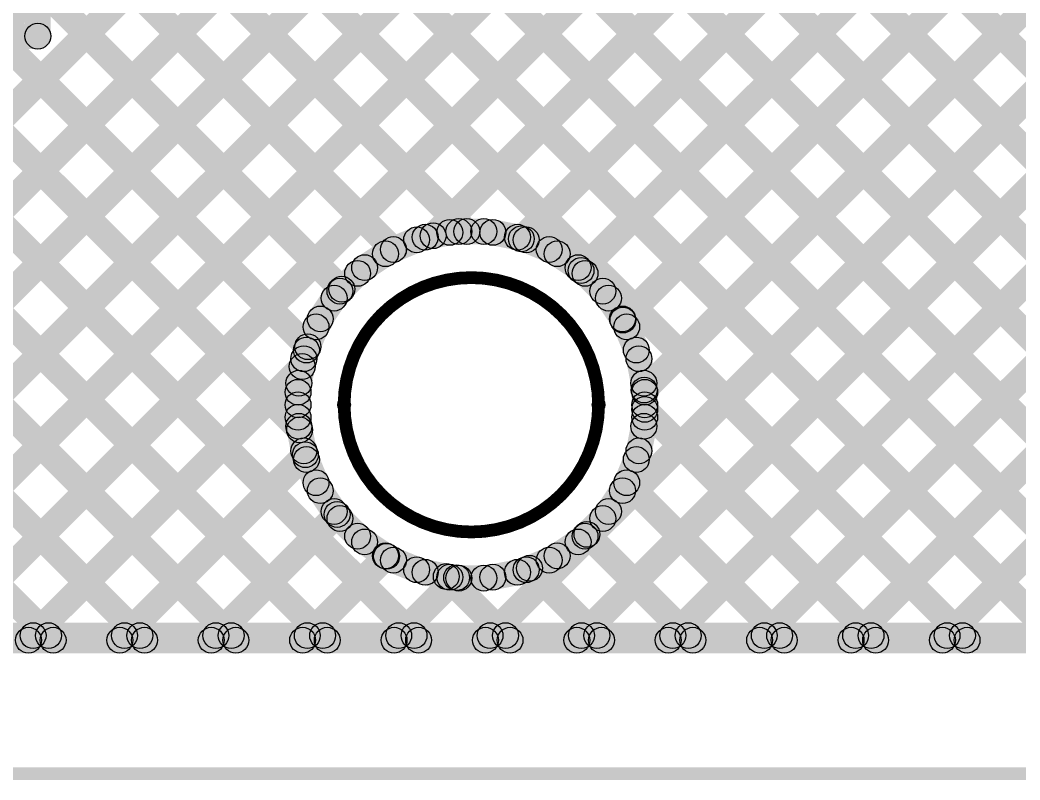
# Model space of a CAD drawing. Header units: millimetres. Extents: x 0 to 5.55, y 0 to 1.02.
# Drawn here: x 3.4825 to 3.7919, y -0.0033 to 0.232 of the extents above; entities that cross this region are included whole.
import ezdxf

# ---------------------------------------------------------------- set-up
doc = ezdxf.new("R2010")
doc.units = ezdxf.units.MM
doc.header["$MEASUREMENT"] = 0
for name, color, linetype in [('BottomLayer', 5, 'Continuous'), ('Mechanical2', 216, 'Continuous'), ('MultiLayer', 9, 'Continuous'), ('TopLayer', 1, 'Continuous')]:
    doc.layers.add(name, color=color, linetype=linetype)

msp = doc.modelspace()

# ---------------------------------------------------------------- hatches: boundary and pattern name
at = {"layer": 'BottomLayer'}
for points in [[(3.31966, 0.0386), (3.314, 0.04426), (3.51407, 0.24433), (3.51972, 0.23867)], [(3.34794, 0.0386), (3.34228, 0.04426), (3.54235, 0.24433), (3.54801, 0.23867)], [(3.37622, 0.0386), (3.37057, 0.04426), (3.57063, 0.24433), (3.57629, 0.23867)], [(3.40451, 0.0386), (3.39885, 0.04426), (3.59892, 0.24433), (3.60458, 0.23867)], [(3.43279, 0.0386), (3.42714, 0.04426), (3.6272, 0.24433), (3.63286, 0.23867)], [(3.46108, 0.0386), (3.45542, 0.04426), (3.65549, 0.24433), (3.66114, 0.23867)], [(3.492, 0.227), (3.484, 0.227), (3.484, 0.2415), (3.492, 0.2415)], [(3.48638, 0.23867), (3.49203, 0.24433), (3.58489, 0.15147), (3.57923, 0.14582)], [(3.51466, 0.23867), (3.52032, 0.24433), (3.60087, 0.16378), (3.59521, 0.15812)], [(3.54295, 0.23867), (3.5486, 0.24433), (3.62358, 0.16936), (3.61792, 0.1637)], [(3.57123, 0.23867), (3.57689, 0.24433), (3.77696, 0.04426), (3.7713, 0.0386)], [(3.59952, 0.23867), (3.60517, 0.24433), (3.80524, 0.04426), (3.79958, 0.0386)], [(3.61315, 0.1624), (3.6075, 0.16805), (3.68377, 0.24433), (3.68943, 0.23867)], [(3.63078, 0.0386), (3.62513, 0.04426), (3.82519, 0.24433), (3.83085, 0.23867)], [(3.6278, 0.23867), (3.63346, 0.24433), (3.83352, 0.04426), (3.82787, 0.0386)], [(3.64046, 0.16142), (3.6348, 0.16707), (3.71206, 0.24433), (3.71771, 0.23867)], [(3.65892, 0.1516), (3.65327, 0.15726), (3.74034, 0.24433), (3.746, 0.23867)], [(3.65907, 0.0386), (3.65341, 0.04426), (3.85348, 0.24433), (3.85913, 0.23867)], [(3.65608, 0.23867), (3.66174, 0.24433), (3.86181, 0.04426), (3.85615, 0.0386)], [(3.67189, 0.13628), (3.66624, 0.14194), (3.76862, 0.24433), (3.77428, 0.23867)], [(3.6785, 0.11461), (3.67284, 0.12026), (3.79691, 0.24433), (3.80257, 0.23867)], [(3.68735, 0.0386), (3.68169, 0.04426), (3.88176, 0.24433), (3.88742, 0.23867)], [(3.68437, 0.23867), (3.69003, 0.24433), (3.89009, 0.04426), (3.88444, 0.0386)], [(3.71564, 0.0386), (3.70998, 0.04426), (3.91005, 0.24433), (3.9157, 0.23867)], [(3.71265, 0.23867), (3.71831, 0.24433), (3.91838, 0.04426), (3.91272, 0.0386)], [(3.74392, 0.0386), (3.73826, 0.04426), (3.93833, 0.24433), (3.94399, 0.23867)], [(3.74094, 0.23867), (3.74659, 0.24433), (3.94666, 0.04426), (3.941, 0.0386)], [(3.7722, 0.0386), (3.76655, 0.04426), (3.96661, 0.24433), (3.97227, 0.23867)], [(3.76922, 0.23867), (3.77488, 0.24433), (3.97495, 0.04426), (3.96929, 0.0386)], [(3.41642, 0.22378), (3.42208, 0.22943), (3.60725, 0.04426), (3.60159, 0.0386)], [(3.41925, 0.223), (3.41925, 0.231), (3.488, 0.231), (3.488, 0.223)], [(3.44431, 0.22417), (3.44997, 0.22983), (3.57184, 0.10796), (3.56618, 0.1023)], [(3.47259, 0.22417), (3.47825, 0.22983), (3.57438, 0.1337), (3.56872, 0.12804)], [(3.41488, 0.19703), (3.42054, 0.20269), (3.57897, 0.04426), (3.57331, 0.0386)], [(3.40255, 0.18108), (3.40821, 0.18673), (3.55068, 0.04426), (3.54502, 0.0386)], [(3.38841, 0.16693), (3.39407, 0.17259), (3.5224, 0.04426), (3.51674, 0.0386)], [(3.61829, 0.16253), (3.61829, 0.17053), (3.62604, 0.17053), (3.62604, 0.16253)], [(3.59958, 0.15726), (3.59652, 0.16466), (3.60369, 0.16762), (3.60675, 0.16023)], [(3.60867, 0.16082), (3.60711, 0.16866), (3.61472, 0.17018), (3.61628, 0.16233)], [(3.62805, 0.16233), (3.62961, 0.17018), (3.63721, 0.16866), (3.63565, 0.16082)], [(3.63758, 0.16023), (3.64064, 0.16762), (3.64781, 0.16466), (3.64474, 0.15726)], [(3.59136, 0.15201), (3.58691, 0.15866), (3.59336, 0.16297), (3.59781, 0.15632)], [(3.64652, 0.15632), (3.65096, 0.16297), (3.65741, 0.15866), (3.65297, 0.15201)], [(3.37427, 0.15279), (3.37992, 0.15845), (3.49411, 0.04426), (3.48846, 0.0386)], [(3.58432, 0.14525), (3.57866, 0.1509), (3.58414, 0.15639), (3.5898, 0.15073)], [(3.65452, 0.15073), (3.66018, 0.15639), (3.66567, 0.1509), (3.66001, 0.14525)], [(3.57873, 0.13724), (3.57208, 0.14168), (3.57639, 0.14813), (3.58304, 0.14369)], [(3.66129, 0.14369), (3.66794, 0.14813), (3.67225, 0.14168), (3.6656, 0.13724)], [(3.57481, 0.1283), (3.56742, 0.13136), (3.57039, 0.13853), (3.57778, 0.13546)], [(3.66654, 0.13546), (3.67394, 0.13853), (3.6769, 0.13136), (3.66951, 0.1283)], [(3.48936, 0.0386), (3.4837, 0.04426), (3.56699, 0.12755), (3.57265, 0.12189)], [(3.57272, 0.11877), (3.56487, 0.12033), (3.56638, 0.12793), (3.57423, 0.12637)], [(3.6701, 0.12637), (3.67794, 0.12793), (3.67946, 0.12033), (3.67161, 0.11877)], [(3.57252, 0.11288), (3.56452, 0.11288), (3.56452, 0.11676), (3.57252, 0.11676)], [(3.67981, 0.11288), (3.67181, 0.11288), (3.67181, 0.11676), (3.67981, 0.11676)], [(3.57252, 0.10901), (3.56452, 0.10901), (3.56452, 0.11288), (3.57252, 0.11288)], [(3.67981, 0.10901), (3.67181, 0.10901), (3.67181, 0.11288), (3.67981, 0.11288)], [(3.67298, 0.10864), (3.67864, 0.1143), (3.74867, 0.04426), (3.74301, 0.0386)], [(3.56487, 0.10544), (3.57272, 0.107), (3.57423, 0.09939), (3.56638, 0.09783)], [(3.67794, 0.09783), (3.6701, 0.09939), (3.67161, 0.107), (3.67946, 0.10544)], [(3.51765, 0.0386), (3.51199, 0.04426), (3.56797, 0.10025), (3.57363, 0.09459)], [(3.56742, 0.09441), (3.57481, 0.09747), (3.57778, 0.0903), (3.57039, 0.08724)], [(3.67394, 0.08724), (3.66654, 0.0903), (3.66951, 0.09747), (3.6769, 0.09441)], [(3.6674, 0.08593), (3.67306, 0.09159), (3.72039, 0.04426), (3.71473, 0.0386)], [(3.57208, 0.08408), (3.57873, 0.08853), (3.58304, 0.08208), (3.57639, 0.07763)], [(3.66794, 0.07763), (3.66129, 0.08208), (3.6656, 0.08853), (3.67225, 0.08408)], [(3.54593, 0.0386), (3.54027, 0.04426), (3.57779, 0.08178), (3.58345, 0.07612)], [(3.57866, 0.07486), (3.58432, 0.08052), (3.5898, 0.07504), (3.58414, 0.06938)], [(3.66018, 0.06938), (3.65452, 0.07504), (3.66001, 0.08052), (3.66567, 0.07486)], [(3.6551, 0.06995), (3.66075, 0.07561), (3.6921, 0.04426), (3.68645, 0.0386)], [(3.58691, 0.06711), (3.59136, 0.07376), (3.59781, 0.06945), (3.59336, 0.0628)], [(3.65096, 0.0628), (3.64652, 0.06945), (3.65297, 0.07376), (3.65741, 0.06711)], [(3.57421, 0.0386), (3.56856, 0.04426), (3.59311, 0.06881), (3.59876, 0.06315)], [(3.59652, 0.06111), (3.59958, 0.0685), (3.60675, 0.06553), (3.60369, 0.05814)], [(3.64064, 0.05814), (3.63758, 0.06553), (3.64474, 0.0685), (3.64781, 0.06111)], [(3.63732, 0.05944), (3.64298, 0.0651), (3.66382, 0.04426), (3.65816, 0.0386)], [(3.6025, 0.0386), (3.59684, 0.04426), (3.61478, 0.0622), (3.62044, 0.05654)], [(3.60711, 0.0571), (3.60867, 0.06495), (3.61628, 0.06344), (3.61472, 0.05559)], [(3.61158, 0.0569), (3.61724, 0.06256), (3.63553, 0.04426), (3.62988, 0.0386)], [(3.61829, 0.05524), (3.61829, 0.06324), (3.62604, 0.06324), (3.62604, 0.05524)], [(3.62961, 0.05559), (3.62805, 0.06344), (3.63565, 0.06495), (3.63721, 0.0571)], [(3.166, 0.03743), (3.166, 0.04543), (5.502, 0.04543), (5.502, 0.03743)]]:
    msp.add_hatch(color=5, dxfattribs=at).paths.add_polyline_path(points)
h = msp.add_hatch(color=5, dxfattribs=at)
edge = h.paths.add_edge_path()
edge.add_arc((3.488, 0.227), 0.004, 0, 360)
h = msp.add_hatch(color=5, dxfattribs=at)
edge = h.paths.add_edge_path()
edge.add_arc((3.488, 0.227), 0.004, 0, 360)
h = msp.add_hatch(color=5, dxfattribs=at)
edge = h.paths.add_edge_path()
edge.add_arc((3.6155, 0.16625), 0.004, 0, 360)
h = msp.add_hatch(color=5, dxfattribs=at)
edge = h.paths.add_edge_path()
edge.add_arc((3.61829, 0.16653), 0.004, 0, 360)
h = msp.add_hatch(color=5, dxfattribs=at)
edge = h.paths.add_edge_path()
edge.add_arc((3.62075, 0.16653), 0.004, 0, 360)
h = msp.add_hatch(color=5, dxfattribs=at)
edge = h.paths.add_edge_path()
edge.add_arc((3.62604, 0.16653), 0.004, 0, 360)
h = msp.add_hatch(color=5, dxfattribs=at)
edge = h.paths.add_edge_path()
edge.add_arc((3.62883, 0.16625), 0.004, 0, 360)
h = msp.add_hatch(color=5, dxfattribs=at)
edge = h.paths.add_edge_path()
edge.add_arc((3.60522, 0.16393), 0.004, 0, 360)
h = msp.add_hatch(color=5, dxfattribs=at)
edge = h.paths.add_edge_path()
edge.add_arc((3.60789, 0.16474), 0.004, 0, 360)
h = msp.add_hatch(color=5, dxfattribs=at)
edge = h.paths.add_edge_path()
edge.add_arc((3.61032, 0.16522), 0.004, 0, 360)
h = msp.add_hatch(color=5, dxfattribs=at)
edge = h.paths.add_edge_path()
edge.add_arc((3.63643, 0.16474), 0.004, 0, 360)
h = msp.add_hatch(color=5, dxfattribs=at)
edge = h.paths.add_edge_path()
edge.add_arc((3.63763, 0.16424), 0.004, 0, 360)
h = msp.add_hatch(color=5, dxfattribs=at)
edge = h.paths.add_edge_path()
edge.add_arc((3.63911, 0.16393), 0.004, 0, 360)
h = msp.add_hatch(color=5, dxfattribs=at)
edge = h.paths.add_edge_path()
edge.add_arc((3.59804, 0.16095), 0.004, 0, 360)
h = msp.add_hatch(color=5, dxfattribs=at)
edge = h.paths.add_edge_path()
edge.add_arc((3.59805, 0.16096), 0.004, 0, 360)
h = msp.add_hatch(color=5, dxfattribs=at)
edge = h.paths.add_edge_path()
edge.add_arc((3.64627, 0.16096), 0.004, 0, 360)
h = msp.add_hatch(color=5, dxfattribs=at)
edge = h.paths.add_edge_path()
edge.add_arc((3.59558, 0.15964), 0.004, 0, 360)
h = msp.add_hatch(color=5, dxfattribs=at)
edge = h.paths.add_edge_path()
edge.add_arc((3.64874, 0.15964), 0.004, 0, 360)
h = msp.add_hatch(color=5, dxfattribs=at)
edge = h.paths.add_edge_path()
edge.add_arc((3.58914, 0.15533), 0.004, 0, 360)
h = msp.add_hatch(color=5, dxfattribs=at)
edge = h.paths.add_edge_path()
edge.add_arc((3.65519, 0.15533), 0.004, 0, 360)
h = msp.add_hatch(color=5, dxfattribs=at)
edge = h.paths.add_edge_path()
edge.add_arc((3.6561, 0.15443), 0.004, 0, 360)
h = msp.add_hatch(color=5, dxfattribs=at)
edge = h.paths.add_edge_path()
edge.add_arc((3.58697, 0.15356), 0.004, 0, 360)
h = msp.add_hatch(color=5, dxfattribs=at)
edge = h.paths.add_edge_path()
edge.add_arc((3.65735, 0.15356), 0.004, 0, 360)
h = msp.add_hatch(color=5, dxfattribs=at)
edge = h.paths.add_edge_path()
edge.add_arc((3.58149, 0.14807), 0.004, 0, 360)
h = msp.add_hatch(color=5, dxfattribs=at)
edge = h.paths.add_edge_path()
edge.add_arc((3.58206, 0.14865), 0.004, 0, 360)
h = msp.add_hatch(color=5, dxfattribs=at)
edge = h.paths.add_edge_path()
edge.add_arc((3.66284, 0.14807), 0.004, 0, 360)
h = msp.add_hatch(color=5, dxfattribs=at)
edge = h.paths.add_edge_path()
edge.add_arc((3.57971, 0.14591), 0.004, 0, 360)
h = msp.add_hatch(color=5, dxfattribs=at)
edge = h.paths.add_edge_path()
edge.add_arc((3.66461, 0.14591), 0.004, 0, 360)
h = msp.add_hatch(color=5, dxfattribs=at)
edge = h.paths.add_edge_path()
edge.add_arc((3.57541, 0.13946), 0.004, 0, 360)
h = msp.add_hatch(color=5, dxfattribs=at)
edge = h.paths.add_edge_path()
edge.add_arc((3.66892, 0.13946), 0.004, 0, 360)
h = msp.add_hatch(color=5, dxfattribs=at)
edge = h.paths.add_edge_path()
edge.add_arc((3.66907, 0.13911), 0.004, 0, 360)
h = msp.add_hatch(color=5, dxfattribs=at)
edge = h.paths.add_edge_path()
edge.add_arc((3.57409, 0.13699), 0.004, 0, 360)
h = msp.add_hatch(color=5, dxfattribs=at)
edge = h.paths.add_edge_path()
edge.add_arc((3.67024, 0.13699), 0.004, 0, 360)
h = msp.add_hatch(color=5, dxfattribs=at)
edge = h.paths.add_edge_path()
edge.add_arc((3.57112, 0.12983), 0.004, 0, 360)
h = msp.add_hatch(color=5, dxfattribs=at)
edge = h.paths.add_edge_path()
edge.add_arc((3.57155, 0.13087), 0.004, 0, 360)
h = msp.add_hatch(color=5, dxfattribs=at)
edge = h.paths.add_edge_path()
edge.add_arc((3.67321, 0.12983), 0.004, 0, 360)
h = msp.add_hatch(color=5, dxfattribs=at)
edge = h.paths.add_edge_path()
edge.add_arc((3.57031, 0.12715), 0.004, 0, 360)
h = msp.add_hatch(color=5, dxfattribs=at)
edge = h.paths.add_edge_path()
edge.add_arc((3.67402, 0.12715), 0.004, 0, 360)
h = msp.add_hatch(color=5, dxfattribs=at)
edge = h.paths.add_edge_path()
edge.add_arc((3.56982, 0.12472), 0.004, 0, 360)
h = msp.add_hatch(color=5, dxfattribs=at)
edge = h.paths.add_edge_path()
edge.add_arc((3.56852, 0.11676), 0.004, 0, 360)
h = msp.add_hatch(color=5, dxfattribs=at)
edge = h.paths.add_edge_path()
edge.add_arc((3.56879, 0.11955), 0.004, 0, 360)
h = msp.add_hatch(color=5, dxfattribs=at)
edge = h.paths.add_edge_path()
edge.add_arc((3.67553, 0.11955), 0.004, 0, 360)
h = msp.add_hatch(color=5, dxfattribs=at)
edge = h.paths.add_edge_path()
edge.add_arc((3.67567, 0.11744), 0.004, 0, 360)
h = msp.add_hatch(color=5, dxfattribs=at)
edge = h.paths.add_edge_path()
edge.add_arc((3.67581, 0.11676), 0.004, 0, 360)
h = msp.add_hatch(color=5, dxfattribs=at)
edge = h.paths.add_edge_path()
edge.add_arc((3.56852, 0.11288), 0.004, 0, 360)
h = msp.add_hatch(color=5, dxfattribs=at)
edge = h.paths.add_edge_path()
edge.add_arc((3.56852, 0.11288), 0.004, 0, 360)
h = msp.add_hatch(color=5, dxfattribs=at)
edge = h.paths.add_edge_path()
edge.add_arc((3.67581, 0.11288), 0.004, 0, 360)
h = msp.add_hatch(color=5, dxfattribs=at)
edge = h.paths.add_edge_path()
edge.add_arc((3.67581, 0.11288), 0.004, 0, 360)
h = msp.add_hatch(color=5, dxfattribs=at)
edge = h.paths.add_edge_path()
edge.add_arc((3.67581, 0.11147), 0.004, 0, 360)
h = msp.add_hatch(color=5, dxfattribs=at)
edge = h.paths.add_edge_path()
edge.add_arc((3.56852, 0.10901), 0.004, 0, 360)
h = msp.add_hatch(color=5, dxfattribs=at)
edge = h.paths.add_edge_path()
edge.add_arc((3.67581, 0.10901), 0.004, 0, 360)
h = msp.add_hatch(color=5, dxfattribs=at)
edge = h.paths.add_edge_path()
edge.add_arc((3.56879, 0.10622), 0.004, 0, 360)
h = msp.add_hatch(color=5, dxfattribs=at)
edge = h.paths.add_edge_path()
edge.add_arc((3.56901, 0.10513), 0.004, 0, 360)
h = msp.add_hatch(color=5, dxfattribs=at)
edge = h.paths.add_edge_path()
edge.add_arc((3.67553, 0.10622), 0.004, 0, 360)
h = msp.add_hatch(color=5, dxfattribs=at)
edge = h.paths.add_edge_path()
edge.add_arc((3.57031, 0.09861), 0.004, 0, 360)
h = msp.add_hatch(color=5, dxfattribs=at)
edge = h.paths.add_edge_path()
edge.add_arc((3.67402, 0.09861), 0.004, 0, 360)
h = msp.add_hatch(color=5, dxfattribs=at)
edge = h.paths.add_edge_path()
edge.add_arc((3.5708, 0.09742), 0.004, 0, 360)
h = msp.add_hatch(color=5, dxfattribs=at)
edge = h.paths.add_edge_path()
edge.add_arc((3.57112, 0.09594), 0.004, 0, 360)
h = msp.add_hatch(color=5, dxfattribs=at)
edge = h.paths.add_edge_path()
edge.add_arc((3.67321, 0.09594), 0.004, 0, 360)
h = msp.add_hatch(color=5, dxfattribs=at)
edge = h.paths.add_edge_path()
edge.add_arc((3.57409, 0.08877), 0.004, 0, 360)
h = msp.add_hatch(color=5, dxfattribs=at)
edge = h.paths.add_edge_path()
edge.add_arc((3.57541, 0.0863), 0.004, 0, 360)
h = msp.add_hatch(color=5, dxfattribs=at)
edge = h.paths.add_edge_path()
edge.add_arc((3.66892, 0.0863), 0.004, 0, 360)
h = msp.add_hatch(color=5, dxfattribs=at)
edge = h.paths.add_edge_path()
edge.add_arc((3.67023, 0.08876), 0.004, 0, 360)
h = msp.add_hatch(color=5, dxfattribs=at)
edge = h.paths.add_edge_path()
edge.add_arc((3.67024, 0.08877), 0.004, 0, 360)
h = msp.add_hatch(color=5, dxfattribs=at)
edge = h.paths.add_edge_path()
edge.add_arc((3.57971, 0.07986), 0.004, 0, 360)
h = msp.add_hatch(color=5, dxfattribs=at)
edge = h.paths.add_edge_path()
edge.add_arc((3.66461, 0.07986), 0.004, 0, 360)
h = msp.add_hatch(color=5, dxfattribs=at)
edge = h.paths.add_edge_path()
edge.add_arc((3.58062, 0.07895), 0.004, 0, 360)
h = msp.add_hatch(color=5, dxfattribs=at)
edge = h.paths.add_edge_path()
edge.add_arc((3.58149, 0.07769), 0.004, 0, 360)
h = msp.add_hatch(color=5, dxfattribs=at)
edge = h.paths.add_edge_path()
edge.add_arc((3.66284, 0.07769), 0.004, 0, 360)
h = msp.add_hatch(color=5, dxfattribs=at)
edge = h.paths.add_edge_path()
edge.add_arc((3.58697, 0.07221), 0.004, 0, 360)
h = msp.add_hatch(color=5, dxfattribs=at)
edge = h.paths.add_edge_path()
edge.add_arc((3.58914, 0.07043), 0.004, 0, 360)
h = msp.add_hatch(color=5, dxfattribs=at)
edge = h.paths.add_edge_path()
edge.add_arc((3.65519, 0.07043), 0.004, 0, 360)
h = msp.add_hatch(color=5, dxfattribs=at)
edge = h.paths.add_edge_path()
edge.add_arc((3.65735, 0.07221), 0.004, 0, 360)
h = msp.add_hatch(color=5, dxfattribs=at)
edge = h.paths.add_edge_path()
edge.add_arc((3.65793, 0.07278), 0.004, 0, 360)
h = msp.add_hatch(color=5, dxfattribs=at)
edge = h.paths.add_edge_path()
edge.add_arc((3.59558, 0.06613), 0.004, 0, 360)
h = msp.add_hatch(color=5, dxfattribs=at)
edge = h.paths.add_edge_path()
edge.add_arc((3.59593, 0.06598), 0.004, 0, 360)
h = msp.add_hatch(color=5, dxfattribs=at)
edge = h.paths.add_edge_path()
edge.add_arc((3.59805, 0.06481), 0.004, 0, 360)
h = msp.add_hatch(color=5, dxfattribs=at)
edge = h.paths.add_edge_path()
edge.add_arc((3.64627, 0.06481), 0.004, 0, 360)
h = msp.add_hatch(color=5, dxfattribs=at)
edge = h.paths.add_edge_path()
edge.add_arc((3.64874, 0.06613), 0.004, 0, 360)
h = msp.add_hatch(color=5, dxfattribs=at)
edge = h.paths.add_edge_path()
edge.add_arc((3.60522, 0.06184), 0.004, 0, 360)
h = msp.add_hatch(color=5, dxfattribs=at)
edge = h.paths.add_edge_path()
edge.add_arc((3.60789, 0.06103), 0.004, 0, 360)
h = msp.add_hatch(color=5, dxfattribs=at)
edge = h.paths.add_edge_path()
edge.add_arc((3.63643, 0.06103), 0.004, 0, 360)
h = msp.add_hatch(color=5, dxfattribs=at)
edge = h.paths.add_edge_path()
edge.add_arc((3.63911, 0.06184), 0.004, 0, 360)
h = msp.add_hatch(color=5, dxfattribs=at)
edge = h.paths.add_edge_path()
edge.add_arc((3.64015, 0.06227), 0.004, 0, 360)
h = msp.add_hatch(color=5, dxfattribs=at)
edge = h.paths.add_edge_path()
edge.add_arc((3.61441, 0.05973), 0.004, 0, 360)
h = msp.add_hatch(color=5, dxfattribs=at)
edge = h.paths.add_edge_path()
edge.add_arc((3.6155, 0.05951), 0.004, 0, 360)
h = msp.add_hatch(color=5, dxfattribs=at)
edge = h.paths.add_edge_path()
edge.add_arc((3.61761, 0.05937), 0.004, 0, 360)
h = msp.add_hatch(color=5, dxfattribs=at)
edge = h.paths.add_edge_path()
edge.add_arc((3.61829, 0.05924), 0.004, 0, 360)
h = msp.add_hatch(color=5, dxfattribs=at)
edge = h.paths.add_edge_path()
edge.add_arc((3.62604, 0.05924), 0.004, 0, 360)
h = msp.add_hatch(color=5, dxfattribs=at)
edge = h.paths.add_edge_path()
edge.add_arc((3.62883, 0.05951), 0.004, 0, 360)
h = msp.add_hatch(color=5, dxfattribs=at)
edge = h.paths.add_edge_path()
edge.add_arc((3.48653, 0.04143), 0.004, 0, 360)
h = msp.add_hatch(color=5, dxfattribs=at)
edge = h.paths.add_edge_path()
edge.add_arc((3.49128, 0.04143), 0.004, 0, 360)
h = msp.add_hatch(color=5, dxfattribs=at)
edge = h.paths.add_edge_path()
edge.add_arc((3.51482, 0.04143), 0.004, 0, 360)
h = msp.add_hatch(color=5, dxfattribs=at)
edge = h.paths.add_edge_path()
edge.add_arc((3.51957, 0.04143), 0.004, 0, 360)
h = msp.add_hatch(color=5, dxfattribs=at)
edge = h.paths.add_edge_path()
edge.add_arc((3.5431, 0.04143), 0.004, 0, 360)
h = msp.add_hatch(color=5, dxfattribs=at)
edge = h.paths.add_edge_path()
edge.add_arc((3.54785, 0.04143), 0.004, 0, 360)
h = msp.add_hatch(color=5, dxfattribs=at)
edge = h.paths.add_edge_path()
edge.add_arc((3.57139, 0.04143), 0.004, 0, 360)
h = msp.add_hatch(color=5, dxfattribs=at)
edge = h.paths.add_edge_path()
edge.add_arc((3.57614, 0.04143), 0.004, 0, 360)
h = msp.add_hatch(color=5, dxfattribs=at)
edge = h.paths.add_edge_path()
edge.add_arc((3.59967, 0.04143), 0.004, 0, 360)
h = msp.add_hatch(color=5, dxfattribs=at)
edge = h.paths.add_edge_path()
edge.add_arc((3.60442, 0.04143), 0.004, 0, 360)
h = msp.add_hatch(color=5, dxfattribs=at)
edge = h.paths.add_edge_path()
edge.add_arc((3.62795, 0.04143), 0.004, 0, 360)
h = msp.add_hatch(color=5, dxfattribs=at)
edge = h.paths.add_edge_path()
edge.add_arc((3.63271, 0.04143), 0.004, 0, 360)
h = msp.add_hatch(color=5, dxfattribs=at)
edge = h.paths.add_edge_path()
edge.add_arc((3.65624, 0.04143), 0.004, 0, 360)
h = msp.add_hatch(color=5, dxfattribs=at)
edge = h.paths.add_edge_path()
edge.add_arc((3.66099, 0.04143), 0.004, 0, 360)
h = msp.add_hatch(color=5, dxfattribs=at)
edge = h.paths.add_edge_path()
edge.add_arc((3.68452, 0.04143), 0.004, 0, 360)
h = msp.add_hatch(color=5, dxfattribs=at)
edge = h.paths.add_edge_path()
edge.add_arc((3.68927, 0.04143), 0.004, 0, 360)
h = msp.add_hatch(color=5, dxfattribs=at)
edge = h.paths.add_edge_path()
edge.add_arc((3.71281, 0.04143), 0.004, 0, 360)
h = msp.add_hatch(color=5, dxfattribs=at)
edge = h.paths.add_edge_path()
edge.add_arc((3.71756, 0.04143), 0.004, 0, 360)
h = msp.add_hatch(color=5, dxfattribs=at)
edge = h.paths.add_edge_path()
edge.add_arc((3.74109, 0.04143), 0.004, 0, 360)
h = msp.add_hatch(color=5, dxfattribs=at)
edge = h.paths.add_edge_path()
edge.add_arc((3.74584, 0.04143), 0.004, 0, 360)
h = msp.add_hatch(color=5, dxfattribs=at)
edge = h.paths.add_edge_path()
edge.add_arc((3.76938, 0.04143), 0.004, 0, 360)
h = msp.add_hatch(color=5, dxfattribs=at)
edge = h.paths.add_edge_path()
edge.add_arc((3.77413, 0.04143), 0.004, 0, 360)
at = {"layer": 'Mechanical2'}
h = msp.add_hatch(color=216, dxfattribs=at)
edge = h.paths.add_edge_path()
edge.add_arc((3.58279, 0.11288), 0.00197, 0, 360)
h = msp.add_hatch(color=216, dxfattribs=at)
edge = h.paths.add_edge_path()
edge.add_arc((3.66153, 0.11288), 0.00197, 0, 360)
msp.add_hatch(color=216, dxfattribs=at).paths.add_polyline_path([(3.14972, -0.00326), (3.14972, 0.00068), (5.5513, 0.00068), (5.5513, -0.00326)])
at = {"layer": 'TopLayer'}
for points in [[(3.28994, 0.03717), (3.28428, 0.04283), (3.50078, 0.25933), (3.50644, 0.25367)], [(3.31822, 0.03717), (3.31257, 0.04283), (3.52907, 0.25933), (3.53472, 0.25367)], [(3.32996, 0.25367), (3.33561, 0.25933), (3.55211, 0.04283), (3.54646, 0.03717)], [(3.34651, 0.03717), (3.34085, 0.04283), (3.55735, 0.25933), (3.56301, 0.25367)], [(3.35824, 0.25367), (3.3639, 0.25933), (3.5804, 0.04283), (3.57474, 0.03717)], [(3.37479, 0.03717), (3.36913, 0.04283), (3.58563, 0.25933), (3.59129, 0.25367)], [(3.38653, 0.25367), (3.39218, 0.25933), (3.60868, 0.04283), (3.60303, 0.03717)], [(3.40308, 0.03717), (3.39742, 0.04283), (3.61392, 0.25933), (3.61958, 0.25367)], [(3.41481, 0.25367), (3.42047, 0.25933), (3.57184, 0.10796), (3.56618, 0.1023)], [(3.43136, 0.03717), (3.4257, 0.04283), (3.6422, 0.25933), (3.64786, 0.25367)], [(3.44309, 0.25367), (3.44875, 0.25933), (3.57438, 0.1337), (3.56872, 0.12804)], [(3.45964, 0.03717), (3.45399, 0.04283), (3.67049, 0.25933), (3.67614, 0.25367)], [(3.47138, 0.25367), (3.47703, 0.25933), (3.58489, 0.15147), (3.57923, 0.14582)], [(3.49966, 0.25367), (3.50532, 0.25933), (3.60087, 0.16378), (3.59521, 0.15812)], [(3.52795, 0.25367), (3.5336, 0.25933), (3.62358, 0.16936), (3.61792, 0.1637)], [(3.55623, 0.25367), (3.56189, 0.25933), (3.77839, 0.04283), (3.77273, 0.03717)], [(3.58452, 0.25367), (3.59017, 0.25933), (3.80667, 0.04283), (3.80102, 0.03717)], [(3.61315, 0.1624), (3.6075, 0.16805), (3.69877, 0.25933), (3.70443, 0.25367)], [(3.6128, 0.25367), (3.61846, 0.25933), (3.83496, 0.04283), (3.8293, 0.03717)], [(3.62935, 0.03717), (3.62369, 0.04283), (3.84019, 0.25933), (3.84585, 0.25367)], [(3.64046, 0.16142), (3.6348, 0.16707), (3.72706, 0.25933), (3.73271, 0.25367)], [(3.64108, 0.25367), (3.64674, 0.25933), (3.86324, 0.04283), (3.85758, 0.03717)], [(3.65763, 0.03717), (3.65198, 0.04283), (3.86848, 0.25933), (3.87413, 0.25367)], [(3.65892, 0.1516), (3.65327, 0.15726), (3.75534, 0.25933), (3.761, 0.25367)], [(3.67189, 0.13628), (3.66624, 0.14194), (3.78362, 0.25933), (3.78928, 0.25367)], [(3.66937, 0.25367), (3.67503, 0.25933), (3.89153, 0.04283), (3.88587, 0.03717)], [(3.6785, 0.11461), (3.67284, 0.12026), (3.81191, 0.25933), (3.81757, 0.25367)], [(3.68592, 0.03717), (3.68026, 0.04283), (3.89676, 0.25933), (3.90242, 0.25367)], [(3.69765, 0.25367), (3.70331, 0.25933), (3.91981, 0.04283), (3.91415, 0.03717)], [(3.7142, 0.03717), (3.70855, 0.04283), (3.92505, 0.25933), (3.9307, 0.25367)], [(3.72594, 0.25367), (3.73159, 0.25933), (3.94809, 0.04283), (3.94244, 0.03717)], [(3.74249, 0.03717), (3.73683, 0.04283), (3.95333, 0.25933), (3.95899, 0.25367)], [(3.75422, 0.25367), (3.75988, 0.25933), (3.97638, 0.04283), (3.97072, 0.03717)], [(3.77077, 0.03717), (3.76511, 0.04283), (3.98161, 0.25933), (3.98727, 0.25367)], [(3.33761, 0.21774), (3.34326, 0.22339), (3.52383, 0.04283), (3.51817, 0.03717)], [(3.32505, 0.20201), (3.33071, 0.20767), (3.49554, 0.04283), (3.48989, 0.03717)], [(3.61829, 0.16253), (3.61829, 0.17053), (3.62604, 0.17053), (3.62604, 0.16253)], [(3.59958, 0.15726), (3.59652, 0.16466), (3.60369, 0.16762), (3.60675, 0.16023)], [(3.60867, 0.16082), (3.60711, 0.16866), (3.61472, 0.17018), (3.61628, 0.16233)], [(3.62805, 0.16233), (3.62961, 0.17018), (3.63721, 0.16866), (3.63565, 0.16082)], [(3.63758, 0.16023), (3.64064, 0.16762), (3.64781, 0.16466), (3.64474, 0.15726)], [(3.59136, 0.15201), (3.58691, 0.15866), (3.59336, 0.16297), (3.59781, 0.15632)], [(3.64652, 0.15632), (3.65096, 0.16297), (3.65741, 0.15866), (3.65297, 0.15201)], [(3.58432, 0.14525), (3.57866, 0.1509), (3.58414, 0.15639), (3.5898, 0.15073)], [(3.65452, 0.15073), (3.66018, 0.15639), (3.66567, 0.1509), (3.66001, 0.14525)], [(3.57873, 0.13724), (3.57208, 0.14168), (3.57639, 0.14813), (3.58304, 0.14369)], [(3.66129, 0.14369), (3.66794, 0.14813), (3.67225, 0.14168), (3.6656, 0.13724)], [(3.57481, 0.1283), (3.56742, 0.13136), (3.57039, 0.13853), (3.57778, 0.13546)], [(3.66654, 0.13546), (3.67394, 0.13853), (3.6769, 0.13136), (3.66951, 0.1283)], [(3.48793, 0.03717), (3.48227, 0.04283), (3.56699, 0.12755), (3.57265, 0.12189)], [(3.57272, 0.11877), (3.56487, 0.12033), (3.56638, 0.12793), (3.57423, 0.12637)], [(3.6701, 0.12637), (3.67794, 0.12793), (3.67946, 0.12033), (3.67161, 0.11877)], [(3.57252, 0.11288), (3.56452, 0.11288), (3.56452, 0.11676), (3.57252, 0.11676)], [(3.67981, 0.11288), (3.67181, 0.11288), (3.67181, 0.11676), (3.67981, 0.11676)], [(3.57252, 0.10901), (3.56452, 0.10901), (3.56452, 0.11288), (3.57252, 0.11288)], [(3.67981, 0.10901), (3.67181, 0.10901), (3.67181, 0.11288), (3.67981, 0.11288)], [(3.67298, 0.10864), (3.67864, 0.1143), (3.7501, 0.04283), (3.74445, 0.03717)], [(3.56487, 0.10544), (3.57272, 0.107), (3.57423, 0.09939), (3.56638, 0.09783)], [(3.67794, 0.09783), (3.6701, 0.09939), (3.67161, 0.107), (3.67946, 0.10544)], [(3.51621, 0.03717), (3.51056, 0.04283), (3.56797, 0.10025), (3.57363, 0.09459)], [(3.56742, 0.09441), (3.57481, 0.09747), (3.57778, 0.0903), (3.57039, 0.08724)], [(3.67394, 0.08724), (3.66654, 0.0903), (3.66951, 0.09747), (3.6769, 0.09441)], [(3.6674, 0.08593), (3.67306, 0.09159), (3.72182, 0.04283), (3.71616, 0.03717)], [(3.57208, 0.08408), (3.57873, 0.08853), (3.58304, 0.08208), (3.57639, 0.07763)], [(3.66794, 0.07763), (3.66129, 0.08208), (3.6656, 0.08853), (3.67225, 0.08408)], [(3.5445, 0.03717), (3.53884, 0.04283), (3.57779, 0.08178), (3.58345, 0.07612)], [(3.57866, 0.07486), (3.58432, 0.08052), (3.5898, 0.07504), (3.58414, 0.06938)], [(3.66018, 0.06938), (3.65452, 0.07504), (3.66001, 0.08052), (3.66567, 0.07486)], [(3.6551, 0.06995), (3.66075, 0.07561), (3.69353, 0.04283), (3.68788, 0.03717)], [(3.58691, 0.06711), (3.59136, 0.07376), (3.59781, 0.06945), (3.59336, 0.0628)], [(3.65096, 0.0628), (3.64652, 0.06945), (3.65297, 0.07376), (3.65741, 0.06711)], [(3.57278, 0.03717), (3.56712, 0.04283), (3.59311, 0.06881), (3.59876, 0.06315)], [(3.59652, 0.06111), (3.59958, 0.0685), (3.60675, 0.06553), (3.60369, 0.05814)], [(3.64064, 0.05814), (3.63758, 0.06553), (3.64474, 0.0685), (3.64781, 0.06111)], [(3.63732, 0.05944), (3.64298, 0.0651), (3.66525, 0.04283), (3.65959, 0.03717)], [(3.60107, 0.03717), (3.59541, 0.04283), (3.61478, 0.0622), (3.62044, 0.05654)], [(3.60711, 0.0571), (3.60867, 0.06495), (3.61628, 0.06344), (3.61472, 0.05559)], [(3.61158, 0.0569), (3.61724, 0.06256), (3.63697, 0.04283), (3.63131, 0.03717)], [(3.61829, 0.05524), (3.61829, 0.06324), (3.62604, 0.06324), (3.62604, 0.05524)], [(3.62961, 0.05559), (3.62805, 0.06344), (3.63565, 0.06495), (3.63721, 0.0571)], [(3.167, 0.036), (3.167, 0.044), (5.503, 0.044), (5.503, 0.036)]]:
    msp.add_hatch(color=1, dxfattribs=at).paths.add_polyline_path(points)
h = msp.add_hatch(color=1, dxfattribs=at)
edge = h.paths.add_edge_path()
edge.add_arc((3.6155, 0.16625), 0.004, 0, 360)
h = msp.add_hatch(color=1, dxfattribs=at)
edge = h.paths.add_edge_path()
edge.add_arc((3.61829, 0.16653), 0.004, 0, 360)
h = msp.add_hatch(color=1, dxfattribs=at)
edge = h.paths.add_edge_path()
edge.add_arc((3.62075, 0.16653), 0.004, 0, 360)
h = msp.add_hatch(color=1, dxfattribs=at)
edge = h.paths.add_edge_path()
edge.add_arc((3.62604, 0.16653), 0.004, 0, 360)
h = msp.add_hatch(color=1, dxfattribs=at)
edge = h.paths.add_edge_path()
edge.add_arc((3.62883, 0.16625), 0.004, 0, 360)
h = msp.add_hatch(color=1, dxfattribs=at)
edge = h.paths.add_edge_path()
edge.add_arc((3.60522, 0.16393), 0.004, 0, 360)
h = msp.add_hatch(color=1, dxfattribs=at)
edge = h.paths.add_edge_path()
edge.add_arc((3.60789, 0.16474), 0.004, 0, 360)
h = msp.add_hatch(color=1, dxfattribs=at)
edge = h.paths.add_edge_path()
edge.add_arc((3.61032, 0.16522), 0.004, 0, 360)
h = msp.add_hatch(color=1, dxfattribs=at)
edge = h.paths.add_edge_path()
edge.add_arc((3.63643, 0.16474), 0.004, 0, 360)
h = msp.add_hatch(color=1, dxfattribs=at)
edge = h.paths.add_edge_path()
edge.add_arc((3.63763, 0.16424), 0.004, 0, 360)
h = msp.add_hatch(color=1, dxfattribs=at)
edge = h.paths.add_edge_path()
edge.add_arc((3.63911, 0.16393), 0.004, 0, 360)
h = msp.add_hatch(color=1, dxfattribs=at)
edge = h.paths.add_edge_path()
edge.add_arc((3.59804, 0.16095), 0.004, 0, 360)
h = msp.add_hatch(color=1, dxfattribs=at)
edge = h.paths.add_edge_path()
edge.add_arc((3.59805, 0.16096), 0.004, 0, 360)
h = msp.add_hatch(color=1, dxfattribs=at)
edge = h.paths.add_edge_path()
edge.add_arc((3.64627, 0.16096), 0.004, 0, 360)
h = msp.add_hatch(color=1, dxfattribs=at)
edge = h.paths.add_edge_path()
edge.add_arc((3.59558, 0.15964), 0.004, 0, 360)
h = msp.add_hatch(color=1, dxfattribs=at)
edge = h.paths.add_edge_path()
edge.add_arc((3.64874, 0.15964), 0.004, 0, 360)
h = msp.add_hatch(color=1, dxfattribs=at)
edge = h.paths.add_edge_path()
edge.add_arc((3.58914, 0.15533), 0.004, 0, 360)
h = msp.add_hatch(color=1, dxfattribs=at)
edge = h.paths.add_edge_path()
edge.add_arc((3.65519, 0.15533), 0.004, 0, 360)
h = msp.add_hatch(color=1, dxfattribs=at)
edge = h.paths.add_edge_path()
edge.add_arc((3.6561, 0.15443), 0.004, 0, 360)
h = msp.add_hatch(color=1, dxfattribs=at)
edge = h.paths.add_edge_path()
edge.add_arc((3.58697, 0.15356), 0.004, 0, 360)
h = msp.add_hatch(color=1, dxfattribs=at)
edge = h.paths.add_edge_path()
edge.add_arc((3.65735, 0.15356), 0.004, 0, 360)
h = msp.add_hatch(color=1, dxfattribs=at)
edge = h.paths.add_edge_path()
edge.add_arc((3.58149, 0.14807), 0.004, 0, 360)
h = msp.add_hatch(color=1, dxfattribs=at)
edge = h.paths.add_edge_path()
edge.add_arc((3.58206, 0.14865), 0.004, 0, 360)
h = msp.add_hatch(color=1, dxfattribs=at)
edge = h.paths.add_edge_path()
edge.add_arc((3.66284, 0.14807), 0.004, 0, 360)
h = msp.add_hatch(color=1, dxfattribs=at)
edge = h.paths.add_edge_path()
edge.add_arc((3.57971, 0.14591), 0.004, 0, 360)
h = msp.add_hatch(color=1, dxfattribs=at)
edge = h.paths.add_edge_path()
edge.add_arc((3.66461, 0.14591), 0.004, 0, 360)
h = msp.add_hatch(color=1, dxfattribs=at)
edge = h.paths.add_edge_path()
edge.add_arc((3.57541, 0.13946), 0.004, 0, 360)
h = msp.add_hatch(color=1, dxfattribs=at)
edge = h.paths.add_edge_path()
edge.add_arc((3.66892, 0.13946), 0.004, 0, 360)
h = msp.add_hatch(color=1, dxfattribs=at)
edge = h.paths.add_edge_path()
edge.add_arc((3.66907, 0.13911), 0.004, 0, 360)
h = msp.add_hatch(color=1, dxfattribs=at)
edge = h.paths.add_edge_path()
edge.add_arc((3.57409, 0.13699), 0.004, 0, 360)
h = msp.add_hatch(color=1, dxfattribs=at)
edge = h.paths.add_edge_path()
edge.add_arc((3.67024, 0.13699), 0.004, 0, 360)
h = msp.add_hatch(color=1, dxfattribs=at)
edge = h.paths.add_edge_path()
edge.add_arc((3.57112, 0.12983), 0.004, 0, 360)
h = msp.add_hatch(color=1, dxfattribs=at)
edge = h.paths.add_edge_path()
edge.add_arc((3.57155, 0.13087), 0.004, 0, 360)
h = msp.add_hatch(color=1, dxfattribs=at)
edge = h.paths.add_edge_path()
edge.add_arc((3.67321, 0.12983), 0.004, 0, 360)
h = msp.add_hatch(color=1, dxfattribs=at)
edge = h.paths.add_edge_path()
edge.add_arc((3.57031, 0.12715), 0.004, 0, 360)
h = msp.add_hatch(color=1, dxfattribs=at)
edge = h.paths.add_edge_path()
edge.add_arc((3.67402, 0.12715), 0.004, 0, 360)
h = msp.add_hatch(color=1, dxfattribs=at)
edge = h.paths.add_edge_path()
edge.add_arc((3.56982, 0.12472), 0.004, 0, 360)
h = msp.add_hatch(color=1, dxfattribs=at)
edge = h.paths.add_edge_path()
edge.add_arc((3.56852, 0.11676), 0.004, 0, 360)
h = msp.add_hatch(color=1, dxfattribs=at)
edge = h.paths.add_edge_path()
edge.add_arc((3.56879, 0.11955), 0.004, 0, 360)
h = msp.add_hatch(color=1, dxfattribs=at)
edge = h.paths.add_edge_path()
edge.add_arc((3.67553, 0.11955), 0.004, 0, 360)
h = msp.add_hatch(color=1, dxfattribs=at)
edge = h.paths.add_edge_path()
edge.add_arc((3.67567, 0.11744), 0.004, 0, 360)
h = msp.add_hatch(color=1, dxfattribs=at)
edge = h.paths.add_edge_path()
edge.add_arc((3.67581, 0.11676), 0.004, 0, 360)
h = msp.add_hatch(color=1, dxfattribs=at)
edge = h.paths.add_edge_path()
edge.add_arc((3.56852, 0.11288), 0.004, 0, 360)
h = msp.add_hatch(color=1, dxfattribs=at)
edge = h.paths.add_edge_path()
edge.add_arc((3.56852, 0.11288), 0.004, 0, 360)
h = msp.add_hatch(color=1, dxfattribs=at)
edge = h.paths.add_edge_path()
edge.add_arc((3.67581, 0.11288), 0.004, 0, 360)
h = msp.add_hatch(color=1, dxfattribs=at)
edge = h.paths.add_edge_path()
edge.add_arc((3.67581, 0.11288), 0.004, 0, 360)
h = msp.add_hatch(color=1, dxfattribs=at)
edge = h.paths.add_edge_path()
edge.add_arc((3.67581, 0.11147), 0.004, 0, 360)
h = msp.add_hatch(color=1, dxfattribs=at)
edge = h.paths.add_edge_path()
edge.add_arc((3.56852, 0.10901), 0.004, 0, 360)
h = msp.add_hatch(color=1, dxfattribs=at)
edge = h.paths.add_edge_path()
edge.add_arc((3.67581, 0.10901), 0.004, 0, 360)
h = msp.add_hatch(color=1, dxfattribs=at)
edge = h.paths.add_edge_path()
edge.add_arc((3.56879, 0.10622), 0.004, 0, 360)
h = msp.add_hatch(color=1, dxfattribs=at)
edge = h.paths.add_edge_path()
edge.add_arc((3.56901, 0.10513), 0.004, 0, 360)
h = msp.add_hatch(color=1, dxfattribs=at)
edge = h.paths.add_edge_path()
edge.add_arc((3.67553, 0.10622), 0.004, 0, 360)
h = msp.add_hatch(color=1, dxfattribs=at)
edge = h.paths.add_edge_path()
edge.add_arc((3.57031, 0.09861), 0.004, 0, 360)
h = msp.add_hatch(color=1, dxfattribs=at)
edge = h.paths.add_edge_path()
edge.add_arc((3.67402, 0.09861), 0.004, 0, 360)
h = msp.add_hatch(color=1, dxfattribs=at)
edge = h.paths.add_edge_path()
edge.add_arc((3.5708, 0.09742), 0.004, 0, 360)
h = msp.add_hatch(color=1, dxfattribs=at)
edge = h.paths.add_edge_path()
edge.add_arc((3.57112, 0.09594), 0.004, 0, 360)
h = msp.add_hatch(color=1, dxfattribs=at)
edge = h.paths.add_edge_path()
edge.add_arc((3.67321, 0.09594), 0.004, 0, 360)
h = msp.add_hatch(color=1, dxfattribs=at)
edge = h.paths.add_edge_path()
edge.add_arc((3.57409, 0.08877), 0.004, 0, 360)
h = msp.add_hatch(color=1, dxfattribs=at)
edge = h.paths.add_edge_path()
edge.add_arc((3.57541, 0.0863), 0.004, 0, 360)
h = msp.add_hatch(color=1, dxfattribs=at)
edge = h.paths.add_edge_path()
edge.add_arc((3.66892, 0.0863), 0.004, 0, 360)
h = msp.add_hatch(color=1, dxfattribs=at)
edge = h.paths.add_edge_path()
edge.add_arc((3.67023, 0.08876), 0.004, 0, 360)
h = msp.add_hatch(color=1, dxfattribs=at)
edge = h.paths.add_edge_path()
edge.add_arc((3.67024, 0.08877), 0.004, 0, 360)
h = msp.add_hatch(color=1, dxfattribs=at)
edge = h.paths.add_edge_path()
edge.add_arc((3.57971, 0.07986), 0.004, 0, 360)
h = msp.add_hatch(color=1, dxfattribs=at)
edge = h.paths.add_edge_path()
edge.add_arc((3.66461, 0.07986), 0.004, 0, 360)
h = msp.add_hatch(color=1, dxfattribs=at)
edge = h.paths.add_edge_path()
edge.add_arc((3.58062, 0.07895), 0.004, 0, 360)
h = msp.add_hatch(color=1, dxfattribs=at)
edge = h.paths.add_edge_path()
edge.add_arc((3.58149, 0.07769), 0.004, 0, 360)
h = msp.add_hatch(color=1, dxfattribs=at)
edge = h.paths.add_edge_path()
edge.add_arc((3.66284, 0.07769), 0.004, 0, 360)
h = msp.add_hatch(color=1, dxfattribs=at)
edge = h.paths.add_edge_path()
edge.add_arc((3.58697, 0.07221), 0.004, 0, 360)
h = msp.add_hatch(color=1, dxfattribs=at)
edge = h.paths.add_edge_path()
edge.add_arc((3.58914, 0.07043), 0.004, 0, 360)
h = msp.add_hatch(color=1, dxfattribs=at)
edge = h.paths.add_edge_path()
edge.add_arc((3.65519, 0.07043), 0.004, 0, 360)
h = msp.add_hatch(color=1, dxfattribs=at)
edge = h.paths.add_edge_path()
edge.add_arc((3.65735, 0.07221), 0.004, 0, 360)
h = msp.add_hatch(color=1, dxfattribs=at)
edge = h.paths.add_edge_path()
edge.add_arc((3.65793, 0.07278), 0.004, 0, 360)
h = msp.add_hatch(color=1, dxfattribs=at)
edge = h.paths.add_edge_path()
edge.add_arc((3.59558, 0.06613), 0.004, 0, 360)
h = msp.add_hatch(color=1, dxfattribs=at)
edge = h.paths.add_edge_path()
edge.add_arc((3.59593, 0.06598), 0.004, 0, 360)
h = msp.add_hatch(color=1, dxfattribs=at)
edge = h.paths.add_edge_path()
edge.add_arc((3.59805, 0.06481), 0.004, 0, 360)
h = msp.add_hatch(color=1, dxfattribs=at)
edge = h.paths.add_edge_path()
edge.add_arc((3.64627, 0.06481), 0.004, 0, 360)
h = msp.add_hatch(color=1, dxfattribs=at)
edge = h.paths.add_edge_path()
edge.add_arc((3.64874, 0.06613), 0.004, 0, 360)
h = msp.add_hatch(color=1, dxfattribs=at)
edge = h.paths.add_edge_path()
edge.add_arc((3.60522, 0.06184), 0.004, 0, 360)
h = msp.add_hatch(color=1, dxfattribs=at)
edge = h.paths.add_edge_path()
edge.add_arc((3.60789, 0.06103), 0.004, 0, 360)
h = msp.add_hatch(color=1, dxfattribs=at)
edge = h.paths.add_edge_path()
edge.add_arc((3.63643, 0.06103), 0.004, 0, 360)
h = msp.add_hatch(color=1, dxfattribs=at)
edge = h.paths.add_edge_path()
edge.add_arc((3.63911, 0.06184), 0.004, 0, 360)
h = msp.add_hatch(color=1, dxfattribs=at)
edge = h.paths.add_edge_path()
edge.add_arc((3.64015, 0.06227), 0.004, 0, 360)
h = msp.add_hatch(color=1, dxfattribs=at)
edge = h.paths.add_edge_path()
edge.add_arc((3.61441, 0.05973), 0.004, 0, 360)
h = msp.add_hatch(color=1, dxfattribs=at)
edge = h.paths.add_edge_path()
edge.add_arc((3.6155, 0.05951), 0.004, 0, 360)
h = msp.add_hatch(color=1, dxfattribs=at)
edge = h.paths.add_edge_path()
edge.add_arc((3.61761, 0.05937), 0.004, 0, 360)
h = msp.add_hatch(color=1, dxfattribs=at)
edge = h.paths.add_edge_path()
edge.add_arc((3.61829, 0.05924), 0.004, 0, 360)
h = msp.add_hatch(color=1, dxfattribs=at)
edge = h.paths.add_edge_path()
edge.add_arc((3.62604, 0.05924), 0.004, 0, 360)
h = msp.add_hatch(color=1, dxfattribs=at)
edge = h.paths.add_edge_path()
edge.add_arc((3.62883, 0.05951), 0.004, 0, 360)
h = msp.add_hatch(color=1, dxfattribs=at)
edge = h.paths.add_edge_path()
edge.add_arc((3.4851, 0.04), 0.004, 0, 360)
h = msp.add_hatch(color=1, dxfattribs=at)
edge = h.paths.add_edge_path()
edge.add_arc((3.49272, 0.04), 0.004, 0, 360)
h = msp.add_hatch(color=1, dxfattribs=at)
edge = h.paths.add_edge_path()
edge.add_arc((3.51338, 0.04), 0.004, 0, 360)
h = msp.add_hatch(color=1, dxfattribs=at)
edge = h.paths.add_edge_path()
edge.add_arc((3.521, 0.04), 0.004, 0, 360)
h = msp.add_hatch(color=1, dxfattribs=at)
edge = h.paths.add_edge_path()
edge.add_arc((3.54167, 0.04), 0.004, 0, 360)
h = msp.add_hatch(color=1, dxfattribs=at)
edge = h.paths.add_edge_path()
edge.add_arc((3.54928, 0.04), 0.004, 0, 360)
h = msp.add_hatch(color=1, dxfattribs=at)
edge = h.paths.add_edge_path()
edge.add_arc((3.56995, 0.04), 0.004, 0, 360)
h = msp.add_hatch(color=1, dxfattribs=at)
edge = h.paths.add_edge_path()
edge.add_arc((3.57757, 0.04), 0.004, 0, 360)
h = msp.add_hatch(color=1, dxfattribs=at)
edge = h.paths.add_edge_path()
edge.add_arc((3.59824, 0.04), 0.004, 0, 360)
h = msp.add_hatch(color=1, dxfattribs=at)
edge = h.paths.add_edge_path()
edge.add_arc((3.60585, 0.04), 0.004, 0, 360)
h = msp.add_hatch(color=1, dxfattribs=at)
edge = h.paths.add_edge_path()
edge.add_arc((3.62652, 0.04), 0.004, 0, 360)
h = msp.add_hatch(color=1, dxfattribs=at)
edge = h.paths.add_edge_path()
edge.add_arc((3.63414, 0.04), 0.004, 0, 360)
h = msp.add_hatch(color=1, dxfattribs=at)
edge = h.paths.add_edge_path()
edge.add_arc((3.65481, 0.04), 0.004, 0, 360)
h = msp.add_hatch(color=1, dxfattribs=at)
edge = h.paths.add_edge_path()
edge.add_arc((3.66242, 0.04), 0.004, 0, 360)
h = msp.add_hatch(color=1, dxfattribs=at)
edge = h.paths.add_edge_path()
edge.add_arc((3.68309, 0.04), 0.004, 0, 360)
h = msp.add_hatch(color=1, dxfattribs=at)
edge = h.paths.add_edge_path()
edge.add_arc((3.69071, 0.04), 0.004, 0, 360)
h = msp.add_hatch(color=1, dxfattribs=at)
edge = h.paths.add_edge_path()
edge.add_arc((3.71137, 0.04), 0.004, 0, 360)
h = msp.add_hatch(color=1, dxfattribs=at)
edge = h.paths.add_edge_path()
edge.add_arc((3.71899, 0.04), 0.004, 0, 360)
h = msp.add_hatch(color=1, dxfattribs=at)
edge = h.paths.add_edge_path()
edge.add_arc((3.73966, 0.04), 0.004, 0, 360)
h = msp.add_hatch(color=1, dxfattribs=at)
edge = h.paths.add_edge_path()
edge.add_arc((3.74728, 0.04), 0.004, 0, 360)
h = msp.add_hatch(color=1, dxfattribs=at)
edge = h.paths.add_edge_path()
edge.add_arc((3.76794, 0.04), 0.004, 0, 360)
h = msp.add_hatch(color=1, dxfattribs=at)
edge = h.paths.add_edge_path()
edge.add_arc((3.77556, 0.04), 0.004, 0, 360)

# ---------------------------------------------------------------- linework, layer by layer
at = {"layer": 'BottomLayer'}
for centre in [(3.488, 0.227), (3.488, 0.227), (3.6155, 0.16625), (3.61829, 0.16653), (3.62075, 0.16653), (3.62604, 0.16653), (3.62883, 0.16625), (3.60522, 0.16393), (3.60789, 0.16474), (3.61032, 0.16522), (3.63643, 0.16474), (3.63763, 0.16424), (3.63911, 0.16393), (3.59804, 0.16095), (3.59805, 0.16096), (3.64627, 0.16096), (3.59558, 0.15964), (3.64874, 0.15964), (3.58914, 0.15533), (3.65519, 0.15533), (3.6561, 0.15443), (3.58697, 0.15356), (3.65735, 0.15356), (3.58149, 0.14807), (3.58206, 0.14865), (3.66284, 0.14807), (3.57971, 0.14591), (3.66461, 0.14591), (3.57541, 0.13946), (3.66892, 0.13946), (3.66907, 0.13911), (3.57409, 0.13699), (3.67024, 0.13699), (3.57112, 0.12983), (3.57155, 0.13087), (3.67321, 0.12983), (3.57031, 0.12715), (3.67402, 0.12715), (3.56982, 0.12472), (3.56852, 0.11676), (3.56879, 0.11955), (3.67553, 0.11955), (3.67567, 0.11744), (3.67581, 0.11676), (3.56852, 0.11288), (3.56852, 0.11288), (3.67581, 0.11288), (3.67581, 0.11288), (3.67581, 0.11147), (3.56852, 0.10901), (3.67581, 0.10901), (3.56879, 0.10622), (3.56901, 0.10513), (3.67553, 0.10622), (3.57031, 0.09861), (3.67402, 0.09861), (3.5708, 0.09742), (3.57112, 0.09594), (3.67321, 0.09594), (3.57409, 0.08877), (3.57541, 0.0863), (3.66892, 0.0863), (3.67023, 0.08876), (3.67024, 0.08877), (3.57971, 0.07986), (3.66461, 0.07986), (3.58062, 0.07895), (3.58149, 0.07769), (3.66284, 0.07769), (3.58697, 0.07221), (3.58914, 0.07043), (3.65519, 0.07043), (3.65735, 0.07221), (3.65793, 0.07278), (3.59558, 0.06613), (3.59593, 0.06598), (3.59805, 0.06481), (3.64627, 0.06481), (3.64874, 0.06613), (3.60522, 0.06184), (3.60789, 0.06103), (3.63643, 0.06103), (3.63911, 0.06184), (3.64015, 0.06227), (3.61441, 0.05973), (3.6155, 0.05951), (3.61761, 0.05937), (3.61829, 0.05924), (3.62604, 0.05924), (3.62883, 0.05951), (3.48653, 0.04143), (3.49128, 0.04143), (3.51482, 0.04143), (3.51957, 0.04143), (3.5431, 0.04143), (3.54785, 0.04143), (3.57139, 0.04143), (3.57614, 0.04143), (3.59967, 0.04143), (3.60442, 0.04143), (3.62795, 0.04143), (3.63271, 0.04143), (3.65624, 0.04143), (3.66099, 0.04143), (3.68452, 0.04143), (3.68927, 0.04143), (3.71281, 0.04143), (3.71756, 0.04143), (3.74109, 0.04143), (3.74584, 0.04143), (3.76938, 0.04143), (3.77413, 0.04143)]:
    msp.add_circle(centre, 0.004, dxfattribs=at)
at = {"layer": 'Mechanical2', "const_width": 0.00394}
msp.add_lwpolyline([(3.66153, 0.11288, 1), (3.58279, 0.11288, 1)], format="xyb", close=True, dxfattribs=at)
at = {"layer": 'Mechanical2'}
for centre in [(3.58279, 0.11288), (3.66153, 0.11288)]:
    msp.add_circle(centre, 0.00197, dxfattribs=at)
at = {"layer": 'MultiLayer'}
for p, q in [((3.61068, 0.15074), (3.61829, 0.15225)), ((3.61829, 0.15225), (3.62604, 0.15225)), ((3.62604, 0.15225), (3.63365, 0.15074)), ((3.60351, 0.14777), (3.61068, 0.15074)), ((3.63365, 0.15074), (3.64081, 0.14777)), ((3.59707, 0.14346), (3.60351, 0.14777)), ((3.64081, 0.14777), (3.64726, 0.14346)), ((3.59158, 0.13798), (3.59707, 0.14346)), ((3.64726, 0.14346), (3.65274, 0.13798)), ((3.58727, 0.13153), (3.59158, 0.13798)), ((3.65274, 0.13798), (3.65705, 0.13153)), ((3.58431, 0.12437), (3.58727, 0.13153)), ((3.65705, 0.13153), (3.66002, 0.12437)), ((3.58279, 0.11676), (3.58431, 0.12437)), ((3.66002, 0.12437), (3.66153, 0.11676)), ((3.58279, 0.11288), (3.58279, 0.11676)), ((3.66153, 0.11676), (3.66153, 0.11288)), ((3.58279, 0.10901), (3.58279, 0.11288)), ((3.66153, 0.11288), (3.66153, 0.10901)), ((3.58431, 0.1014), (3.58279, 0.10901)), ((3.66153, 0.10901), (3.66002, 0.1014)), ((3.58727, 0.09423), (3.58431, 0.1014)), ((3.66002, 0.1014), (3.65705, 0.09423)), ((3.59158, 0.08779), (3.58727, 0.09423)), ((3.65705, 0.09423), (3.65274, 0.08779)), ((3.59707, 0.0823), (3.59158, 0.08779)), ((3.65274, 0.08779), (3.64726, 0.0823)), ((3.60351, 0.07799), (3.59707, 0.0823)), ((3.64726, 0.0823), (3.64081, 0.07799)), ((3.61068, 0.07503), (3.60351, 0.07799)), ((3.64081, 0.07799), (3.63365, 0.07503)), ((3.61829, 0.07351), (3.61068, 0.07503)), ((3.63365, 0.07503), (3.62604, 0.07351)), ((3.62604, 0.07351), (3.61829, 0.07351))]:
    msp.add_line(p, q, dxfattribs=at)
at = {"layer": 'TopLayer'}
for centre in [(3.6155, 0.16625), (3.61829, 0.16653), (3.62075, 0.16653), (3.62604, 0.16653), (3.62883, 0.16625), (3.60522, 0.16393), (3.60789, 0.16474), (3.61032, 0.16522), (3.63643, 0.16474), (3.63763, 0.16424), (3.63911, 0.16393), (3.59804, 0.16095), (3.59805, 0.16096), (3.64627, 0.16096), (3.59558, 0.15964), (3.64874, 0.15964), (3.58914, 0.15533), (3.65519, 0.15533), (3.6561, 0.15443), (3.58697, 0.15356), (3.65735, 0.15356), (3.58149, 0.14807), (3.58206, 0.14865), (3.66284, 0.14807), (3.57971, 0.14591), (3.66461, 0.14591), (3.57541, 0.13946), (3.66892, 0.13946), (3.66907, 0.13911), (3.57409, 0.13699), (3.67024, 0.13699), (3.57112, 0.12983), (3.57155, 0.13087), (3.67321, 0.12983), (3.57031, 0.12715), (3.67402, 0.12715), (3.56982, 0.12472), (3.56852, 0.11676), (3.56879, 0.11955), (3.67553, 0.11955), (3.67567, 0.11744), (3.67581, 0.11676), (3.56852, 0.11288), (3.56852, 0.11288), (3.67581, 0.11288), (3.67581, 0.11288), (3.67581, 0.11147), (3.56852, 0.10901), (3.67581, 0.10901), (3.56879, 0.10622), (3.56901, 0.10513), (3.67553, 0.10622), (3.57031, 0.09861), (3.67402, 0.09861), (3.5708, 0.09742), (3.57112, 0.09594), (3.67321, 0.09594), (3.57409, 0.08877), (3.57541, 0.0863), (3.66892, 0.0863), (3.67023, 0.08876), (3.67024, 0.08877), (3.57971, 0.07986), (3.66461, 0.07986), (3.58062, 0.07895), (3.58149, 0.07769), (3.66284, 0.07769), (3.58697, 0.07221), (3.58914, 0.07043), (3.65519, 0.07043), (3.65735, 0.07221), (3.65793, 0.07278), (3.59558, 0.06613), (3.59593, 0.06598), (3.59805, 0.06481), (3.64627, 0.06481), (3.64874, 0.06613), (3.60522, 0.06184), (3.60789, 0.06103), (3.63643, 0.06103), (3.63911, 0.06184), (3.64015, 0.06227), (3.61441, 0.05973), (3.6155, 0.05951), (3.61761, 0.05937), (3.61829, 0.05924), (3.62604, 0.05924), (3.62883, 0.05951), (3.4851, 0.04), (3.49272, 0.04), (3.51338, 0.04), (3.521, 0.04), (3.54167, 0.04), (3.54928, 0.04), (3.56995, 0.04), (3.57757, 0.04), (3.59824, 0.04), (3.60585, 0.04), (3.62652, 0.04), (3.63414, 0.04), (3.65481, 0.04), (3.66242, 0.04), (3.68309, 0.04), (3.69071, 0.04), (3.71137, 0.04), (3.71899, 0.04), (3.73966, 0.04), (3.74728, 0.04), (3.76794, 0.04), (3.77556, 0.04)]:
    msp.add_circle(centre, 0.004, dxfattribs=at)

doc.saveas('drawing.dxf')
